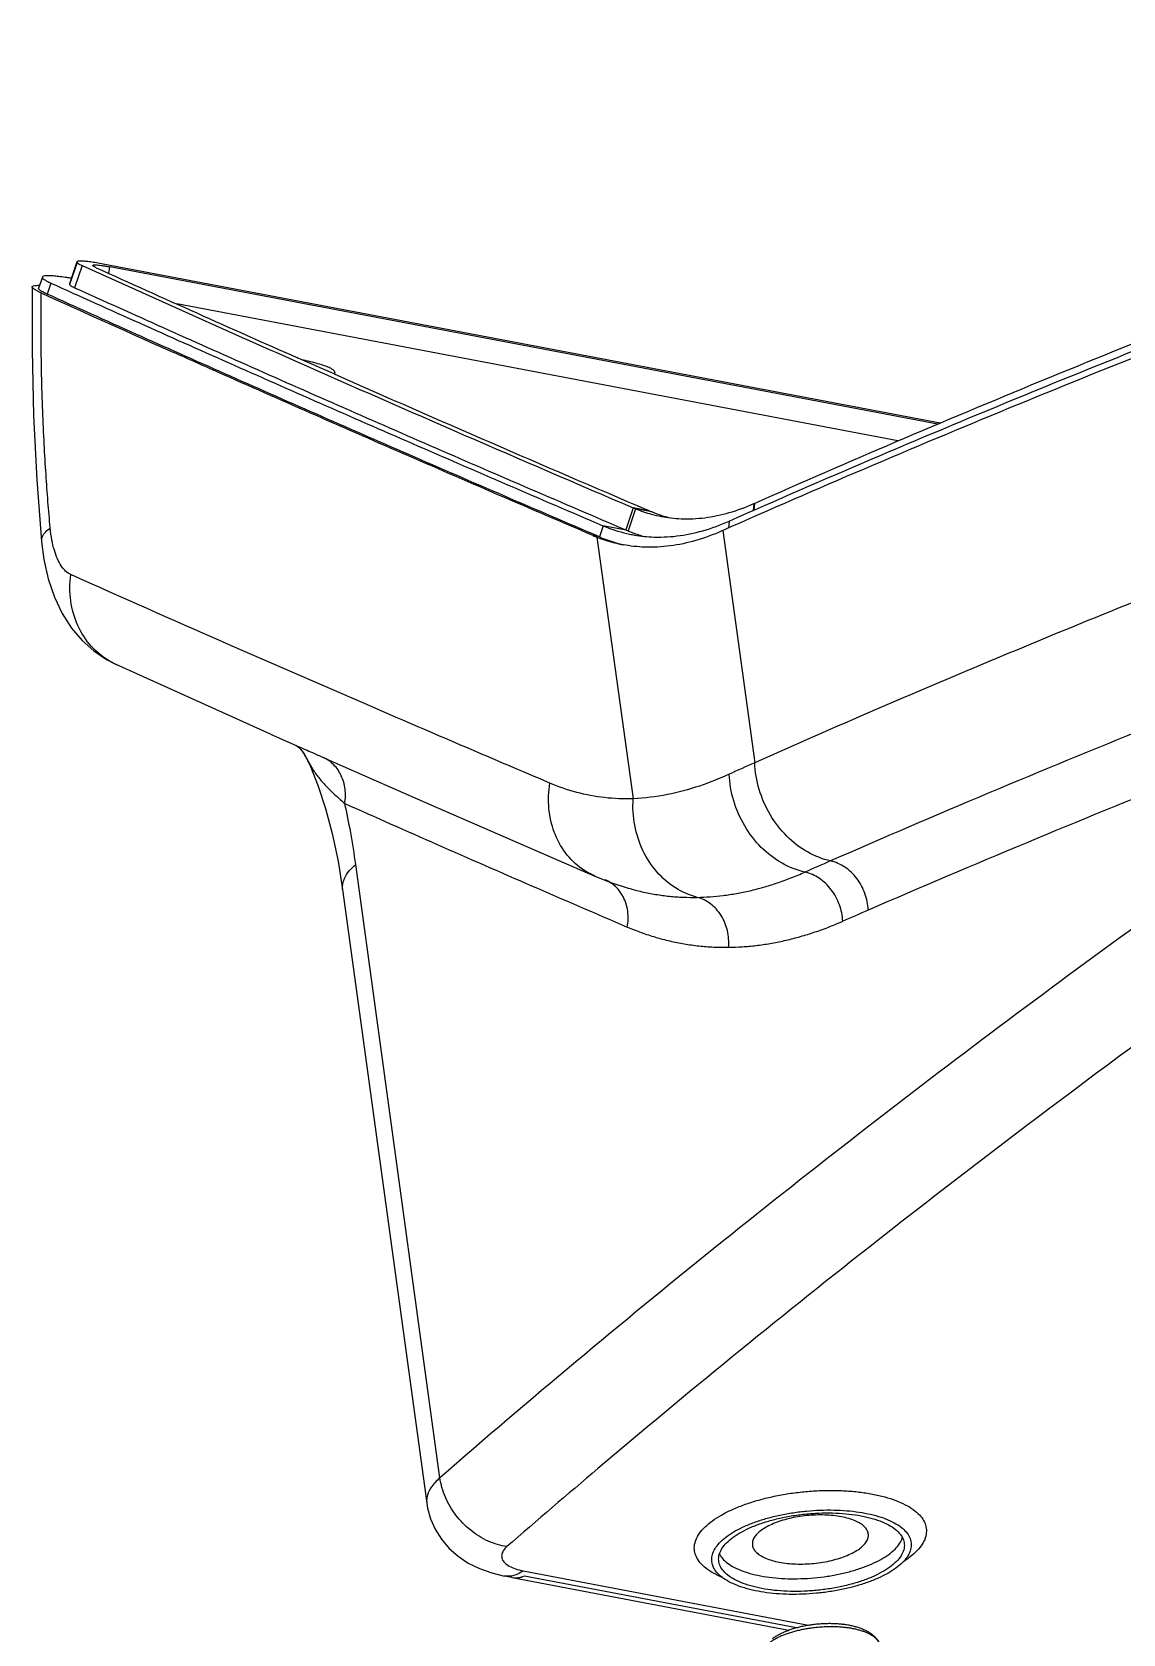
# Model space of a CAD drawing. Header units: millimetres. Extents: x -2947 to 97, y -3022 to 322.
# Drawn here: x -1375.5 to -1328.7, y -2136.6 to -2067.9 of the extents above; entities that cross this region are included whole.
import ezdxf

# ---------------------------------------------------------------- set-up
doc = ezdxf.new("R2010")
doc.units = ezdxf.units.MM
doc.layers.get('0').update_dxf_attribs({"linetype": 'CONTINUOUS'})

msp = doc.modelspace()

# ---------------------------------------------------------------- linework, layer by layer
at = {"color": 7}
for p, q in [((-1373.578676014483, -2077.740201381263), (-1373.903424619983, -2078.685573803763)), ((-1373.578572858683, -2077.740227056163), (-1373.574837655983, -2077.763007586163)), ((-1375.059741793583, -2078.390000607563), (-1375.222120313083, -2078.862684184163)), ((-1373.574837655983, -2077.763007586163), (-1373.899407237583, -2078.709273997963)), ((-1373.360275993683, -2077.893703189263), (-1373.677051317883, -2078.844776699763)), ((-1372.889875529483, -2077.903256071563), (-1372.892515599583, -2077.892162174263)), ((-1336.514333569583, -2084.667060118763), (-1372.448664653583, -2077.832842991963)), ((-1372.202455846983, -2078.233233853063), (-1372.172608087983, -2077.947213881563)), ((-1336.615837009083, -2084.709624052563), (-1372.172607431083, -2077.947213803763)), ((-1375.500798915483, -2078.807577322763), (-1375.506914233883, -2081.529769703163)), ((-1375.500795792083, -2078.807578091463), (-1375.498778147983, -2078.796411176463)), ((-1374.699740386883, -2078.646157645163), (-1374.858442483883, -2079.121552044263)), ((-1373.903420767383, -2078.685574763263), (-1373.899407237583, -2078.709273997963)), ((-1338.325344219383, -2085.426480074263), (-1369.295144911383, -2079.536448662563)), ((-1375.506914233883, -2081.529769703163), (-1375.440841593583, -2084.329708370263)), ((-1362.508478490683, -2082.482780877063), (-1362.514538964983, -2082.552785025763)), ((-1375.440841593583, -2084.329708370263), (-1375.301497029183, -2087.097383523163)), ((-1375.301497029183, -2087.097383523163), (-1375.096828283783, -2089.743022098263)), ((-1349.694272123683, -2088.294620208763), (-1350.009051991083, -2089.246570744563)), ((-1349.593656701383, -2088.336616856163), (-1349.904063160383, -2089.290609719263)), ((-1348.978216096483, -2088.433697274663), (-1349.694272123683, -2088.294620208763)), ((-1348.877397653983, -2088.475735765063), (-1349.593715086983, -2088.336856437563)), ((-1348.998944230183, -2088.424832874263), (-1349.103879895783, -2088.379967670163)), ((-1348.978216096483, -2088.433697274663), (-1348.998944230183, -2088.424832874263)), ((-1344.511061510283, -2088.115258420963), (-1344.538947469783, -2088.417423749763)), ((-1344.485595914383, -2088.103978012063), (-1344.513497031683, -2088.406355181963)), ((-1344.511061510283, -2088.115258420963), (-1344.485595914383, -2088.103978012063)), ((-1350.985601138883, -2089.065420480963), (-1351.142987607283, -2089.541400604763)), ((-1349.995455749383, -2089.252382889963), (-1350.991306285483, -2089.062985769463)), ((-1350.991306285483, -2089.062985769463), (-1350.985601138683, -2089.065420481063)), ((-1349.995455749383, -2089.252382889963), (-1350.009051991083, -2089.246570744563)), ((-1345.844355167183, -2089.270417287463), (-1345.890187796483, -2089.290727601363)), ((-1345.844355167183, -2089.270417287463), (-1344.470188995583, -2099.238288416263)), ((-1345.572112830983, -2088.866754357063), (-1345.599535243983, -2089.163941483863)), ((-1345.577023282783, -2088.868929707163), (-1345.572112830983, -2088.866754357063)), ((-1375.096828283783, -2089.743022098263), (-1375.096839290583, -2089.742900905963)), ((-1375.096828015783, -2089.742899874863), (-1374.996089900983, -2090.511664493763)), ((-1351.142987607283, -2089.541400604763), (-1351.405700607683, -2089.490382040563)), ((-1351.245806079083, -2089.556195356363), (-1349.692272013083, -2100.787786837463)), ((-1374.996089900983, -2090.511664493763), (-1374.809833251483, -2091.343416881463)), ((-1374.809833251483, -2091.343416881463), (-1374.543198102283, -2092.129627907863)), ((-1374.543198102283, -2092.129627907863), (-1374.205957664983, -2092.836516925063)), ((-1374.205957664983, -2092.836516925063), (-1373.806856110083, -2093.457165784063)), ((-1373.806856110083, -2093.457165784063), (-1373.352473296383, -2093.993059653163)), ((-1373.352473296383, -2093.993059653163), (-1372.852138494683, -2094.443265504263)), ((-1372.852138494683, -2094.443265504263), (-1372.315516444683, -2094.808031315563)), ((-1372.315516444683, -2094.808031315563), (-1371.888249551583, -2095.029251727663)), ((-1365.260836469283, -2098.007890928363), (-1371.888249551583, -2095.029251727663)), ((-1365.260836469283, -2098.007890928363), (-1363.776308527483, -2098.667958397563)), ((-1364.171798844883, -2098.492115070263), (-1364.107654778183, -2098.539463745363)), ((-1364.107654778183, -2098.539463745363), (-1363.977077210583, -2098.662113606263)), ((-1363.977077210583, -2098.662113606263), (-1363.858258313383, -2098.807629740063)), ((-1363.857837693083, -2098.808220405463), (-1363.858258313383, -2098.807629740063)), ((-1363.857882484983, -2098.808252330963), (-1363.819153604683, -2098.865699996863)), ((-1363.819153604683, -2098.865699996863), (-1363.765456917883, -2098.956974457563)), ((-1363.765456917883, -2098.956974457563), (-1363.734120975983, -2099.018117278863)), ((-1363.734135482983, -2099.018086177763), (-1363.555491625783, -2099.404975980963)), ((-1363.733879056983, -2099.018615151963), (-1363.639445436783, -2099.205391780963)), ((-1362.998650833583, -2099.012173894263), (-1361.311784426583, -2099.758285201963)), ((-1363.555491625783, -2099.404975980963), (-1363.220697113683, -2100.241275311863)), ((-1361.311784426583, -2099.758285201963), (-1358.387280741083, -2101.043511182763)), ((-1363.220697113683, -2100.241275311863), (-1362.903620258583, -2101.202998503963)), ((-1358.387280741083, -2101.043511182763), (-1351.338774364083, -2104.104797416563)), ((-1362.903620258583, -2101.202998503963), (-1362.615075922183, -2102.283197969563)), ((-1362.615075922183, -2102.283197969563), (-1362.364388778983, -2103.473391456763)), ((-1362.364388778983, -2103.473391456763), (-1362.170447144283, -2104.683540503763)), ((-1357.991473660583, -2129.939975476763), (-1361.604349805283, -2103.607287597163)), ((-1351.338723025883, -2104.104818296663), (-1350.650875166183, -2104.377912278963)), ((-1350.650875166183, -2104.377912278963), (-1349.912766866883, -2104.620827082063)), ((-1362.170444558483, -2104.683550434163), (-1358.554721060483, -2131.033537095563)), ((-1349.912782649683, -2104.620822427063), (-1349.912546156683, -2104.620892174963)), ((-1358.554643895183, -2131.033798916663), (-1358.519889724783, -2131.239294828363)), ((-1358.519889724783, -2131.239294828363), (-1358.391874981383, -2131.701359261563)), ((-1358.391874981383, -2131.701359261563), (-1358.192938584283, -2132.153181905863)), ((-1358.192938584283, -2132.153181905863), (-1357.924537981883, -2132.580563012963)), ((-1357.924537981883, -2132.580563012963), (-1357.591706794283, -2132.970865652963)), ((-1357.591706794283, -2132.970865652963), (-1357.203624255383, -2133.313170623163)), ((-1357.203624255383, -2133.313170623163), (-1356.771158000783, -2133.601427278963)), ((-1356.771158000783, -2133.601427278963), (-1356.294801962583, -2133.838303036063)), ((-1356.294801962583, -2133.838303036063), (-1355.762969346583, -2134.028228982063)), ((-1355.762969346583, -2134.028228982063), (-1355.219809895783, -2134.159025690263)), ((-1354.415090527583, -2133.932347601263), (-1342.161832155183, -2136.262749371363)), ((-1354.354287395883, -2134.152313894663), (-1342.672064765183, -2136.374112494763)), ((-1354.900635773983, -2134.219746287263), (-1355.219813221883, -2134.159043087763)), ((-1354.884056592583, -2134.222899420263), (-1343.009458905783, -2136.481285118863))]:
    msp.add_line(p, q, dxfattribs=at)
for centre, radius, start, end in [((-908.220868458083, -1050.414976350463), 1127.8595669242, 245.6437470523937, 246.154818826906), ((-909.087517050483, -1053.794116739063), 1124.2577968786, 245.6432386686932, 246.1255793199976), ((-925.5383594079829, -1086.372418559563), 1089.7551567251, 245.6350113841087, 245.9635708553973), ((-845.2797476079829, -907.6032734452629), 1283.9260371472, 246.1622030801989, 246.8668752114962), ((-842.8984406466832, -903.5462047524625), 1288.4389750683, 246.2147706924023, 246.8660085446914), ((-1347.313136701983, -2082.732690459963), 6.0501929328, 246.8235947999053, 247.855945484795), ((-1347.375874786883, -2082.924401785163), 5.848985262, 247.7174852474004, 254.8344185838995), ((-1346.615368936183, -2082.908588339763), 6.0091493317, 246.8457252507013, 247.887234881207), ((-1347.419673487783, -2083.082972115963), 5.6844792315, 254.8423799079011, 259.232374227393), ((-1346.663461587483, -2083.027639719363), 5.8807536447, 247.8847110768869, 252.1232739123888), ((-1346.683139808683, -2083.088811517163), 5.8164946474, 252.1227836569063, 255.5954885246947), ((-1347.517910717983, -2083.457772837363), 6.3020421328, 246.8503726473984, 247.7509523033045), ((-1347.572184631383, -2083.590824164163), 6.1583469977, 247.7496069108051, 249.6694040493932), ((-1347.593128704583, -2083.649387681563), 6.096155087300001, 249.6627519661071, 254.6894123998124), ((-1348.877896154383, -2083.576179566163), 6.4317638531, 246.8575278386925, 248.3978947039969), ((-1348.983667997983, -2083.861228614763), 6.127798535, 248.3361786242152, 259.2331015796002), ((-1348.702499798383, -2083.832315189263), 6.2088354002, 246.8545327544888, 256.7417916667089), ((-1131.816308109583, -2582.522662696563), 522.8324485561, 111.9950505739864, 113.6102684407947), ((-1365.470845779983, -2099.955083861763), 1.9790592006, 28.34622503439487, 35.41317382498835), ((-1365.448765584683, -2099.943482435063), 1.9541182205, 22.19242476981446, 28.35423800598935), ((-1271.441369226383, -2262.384977298463), 178.7457675612, 114.1145655333916, 114.5001509724957), ((-1129.138563248883, -2591.103093728063), 529.1834382675, 111.8390441011979, 113.4350016259023), ((-1208.014316046583, -2407.944774416163), 332.3500101566, 113.6277169835118, 113.8336099186952), ((-1351.472976116183, -2105.638122345963), 1.4873463788, 64.15318051190205, 66.86723475050282), ((-1118.632632279083, -2614.911745383563), 555.2064817901, 113.4525878503915, 113.5759961740873), ((-1098.907283894683, -2427.488636694463), 390.4174919973, 130.2585323834897, 131.0137111063858), ((-1340.136078400483, -2130.289172376063), 3.8372510202, 302.4130767223959, 306.0732643728169)]:
    msp.add_arc(centre, radius, start, end, dxfattribs=at)
for centre, major_axis, ratio, start_param, end_param in [((-1354.321160403083, -2131.276180266663), (-0.5868599159000001, -2.9421275511), 0.5279367592, 0.0046949076, 0.3412931212), ((-1354.329922989183, -2131.274513742863), (-0.5518568425, -2.94881523), 0.5123429961, 6.2734422538, 6.61825298)]:
    msp.add_ellipse(centre, major_axis=major_axis, ratio=ratio, start_param=start_param, end_param=end_param, dxfattribs=at)
for points, start_tangent, end_tangent in [([(-1344.485595914383, -2088.103978012063), (-1338.424534197183, -2085.468073892863), (-1332.208148680383, -2082.861326542663), (-1325.838028657983, -2080.284424706063), (-1319.315719604783, -2077.737915014563), (-1312.643062005783, -2075.222470822763), (-1305.821761051383, -2072.738783364363), (-1298.853173820683, -2070.287422698363), (-1291.739127447683, -2067.869013627863)], (0.9143123261901802, 0.4050098396047948), (0.9484307828677407, 0.3169843057769336)), ([(-1345.572112830983, -2088.866754357063), (-1339.504596581783, -2086.227950479263), (-1333.281571668583, -2083.618229342063), (-1326.904636671883, -2081.038261463163), (-1320.375420119283, -2078.488707901063), (-1313.695525977883, -2075.970200276863), (-1306.866349478883, -2073.483278083163), (-1299.889232813983, -2071.028457533963), (-1292.765527395583, -2068.606256171263)], (0.9143073842407856, 0.4050209959036349), (0.9484113362678451, 0.3170424849111558)), ([(-1293.074251691883, -2069.020779410163), (-1300.190723764983, -2071.441192718263), (-1307.161994355783, -2073.894534609063), (-1313.986276023583, -2076.380165778763), (-1320.661836285183, -2078.897446336463), (-1327.186993268883, -2081.445735362263), (-1333.560158848483, -2084.024409801563), (-1339.779787519083, -2086.632847168263), (-1345.844355167183, -2089.270417287463)], (-0.9483827850539985, -0.3171278811666066), (-0.9143072642001819, -0.4050212668870349)), ([(-1372.448664653583, -2077.832842991963), (-1372.741746998883, -2077.780287400763), (-1373.000548151683, -2077.740585971963), (-1373.217117709283, -2077.715031757063), (-1373.387760451283, -2077.704123989763), (-1373.506141327583, -2077.708425473163), (-1373.569486319483, -2077.728137432163), (-1373.575997895283, -2077.741021729063)], (-0.9823908752497761, 0.1868372773992891), (-0.2948913573339812, -0.9555307882897978)), ([(-1375.058883832083, -2078.390169798363), (-1375.051595617883, -2078.429615441563), (-1374.990188762783, -2078.488814977563), (-1374.872786712083, -2078.561279203563), (-1374.699740731083, -2078.646157479463)], (-0.1933672634220284, -0.9811264451826155), (0.9109848824532424, -0.4124397458316211)), ([(-1373.820068532083, -2078.442497459363), (-1374.014704796083, -2078.411782406063), (-1374.301535377783, -2078.372214750463), (-1374.547814516083, -2078.346115510463), (-1374.750253341483, -2078.333889503063), (-1374.904520355783, -2078.336120020963), (-1375.007790075583, -2078.352855302963), (-1375.057088539183, -2078.384164121763), (-1375.058883832083, -2078.390169798363)], (-0.9867557574298237, 0.1622130548972402), (-0.1933672634069697, -0.9811264451855835)), ([(-1373.574837655983, -2077.763007586163), (-1373.535923173583, -2077.799090546663), (-1373.464121721483, -2077.842883121163), (-1373.360276495983, -2077.893703036563)], (0.5731585973565689, -0.8194444595433241), (0.9109355164250391, -0.4125487667118245)), ([(-1372.891021853483, -2077.892469713663), (-1372.885606248483, -2077.881048139463), (-1372.844551861283, -2077.868438700863), (-1372.768400797483, -2077.865683128763), (-1372.659007610383, -2077.872680590563), (-1372.520772681683, -2077.889012901363), (-1372.356616648383, -2077.914213665563), (-1372.172607431083, -2077.947213803763)], (0.2016550941547832, 0.9794565957720768), (0.9823908752274783, -0.1868372775165316)), ([(-1372.750610450883, -2077.987521160663), (-1372.817470957183, -2077.954837745463), (-1372.864158273183, -2077.926579382363), (-1372.889875529483, -2077.903256071563)], (-0.9109355164251051, 0.4125487667116787), (-0.5911358374730871, 0.806572018889195)), ([(-1375.114524646183, -2079.069539165163), (-1375.259256528683, -2079.000053248663), (-1375.371987876983, -2078.937054636863), (-1375.450222325083, -2078.881663967863), (-1375.492706314283, -2078.834569272263), (-1375.500581252083, -2078.807575958663)], (-0.9109211751920885, 0.4125804316574701), (-0.009941042105961653, 0.9999505866200827)), ([(-1375.498778147983, -2078.796411176463), (-1375.439345981583, -2078.761934883263)], (0.5453789849434181, 0.8381895744890215), (0.9634745291769303, 0.2677999843676103)), ([(-1375.439345981583, -2078.761934883263), (-1375.320937072583, -2078.744420228163), (-1375.181081031983, -2078.742190144363)], (0.963474529161951, 0.2677999844215023), (0.9998149377521365, -0.01923772979567743)), ([(-1374.858419983283, -2079.121562233463), (-1374.960648652883, -2079.073308823663), (-1375.046113706983, -2079.028735406163), (-1375.115235617883, -2078.987683142963), (-1375.167659541383, -2078.950426263763), (-1375.202964020883, -2078.917272017463), (-1375.214191410283, -2078.902252153063), (-1375.221154197883, -2078.888267463063), (-1375.223869366383, -2078.875319846463), (-1375.222365933683, -2078.863427792763), (-1375.222117822483, -2078.862684628663)], (-0.9109523639268883, 0.4125115642694321), (0.3287022059557649, 0.9444336185247822)), ([(-1374.726253597183, -2089.159000945963), (-1374.821329417083, -2088.034956877063), (-1374.906066202283, -2086.862567388863), (-1374.983124421983, -2085.563873813163), (-1375.047862996483, -2084.136868250463), (-1375.095061307183, -2082.584476616263), (-1375.119362973383, -2080.902341665163), (-1375.114524071983, -2079.069539417663)], (-0.0903338869485246, 0.9959115366681778), (0.01148103483932034, 0.9999340907474943)), ([(-1351.142987607283, -2089.541400604763), (-1359.327168341283, -2086.012231646363), (-1367.233515769283, -2082.538423371863), (-1374.858419982883, -2079.121562232663)], (-0.9195525442335851, 0.3929670703679131), (-0.9109847545660117, 0.4124400283050897)), ([(-1374.699740731083, -2078.646157479463), (-1367.078710898383, -2082.061295563463), (-1359.175209710283, -2085.533891188963), (-1350.991306285483, -2089.062985769463)], (0.9109848824802977, -0.4124397457718621), (0.9195508091864026, -0.3929711303959011)), ([(-1373.899407237583, -2078.709273997963), (-1373.859059486283, -2078.746726422863), (-1373.784644947583, -2078.792120784563), (-1373.677054923583, -2078.844775055963)], (0.5719324195803135, -0.8203007420653772), (0.9109355165281234, -0.4125487664842074)), ([(-1373.677054923583, -2078.844775055963), (-1366.069549202583, -2082.254872263763), (-1358.179401295583, -2085.722511434863), (-1350.009051991083, -2089.246570744563)], (0.9109355164329007, -0.4125487666944653), (0.9195203321789165, -0.3930424388149137)), ([(-1351.405700607683, -2089.490382040563), (-1359.590268197483, -2085.959785517863), (-1367.493944477583, -2082.485830025863), (-1369.414597360783, -2081.631272822963)], (-0.9195035643263471, 0.3930816647862674), (-0.9132721072365029, 0.4073500437508231)), ([(-1362.538002073683, -2082.549902233963), (-1364.112179463483, -2081.854499420063)], (-0.9150142702454357, 0.4034214734582342), (-0.914427032482769, 0.4047507903201139)), ([(-1299.067984278683, -2081.421334736263), (-1306.052412577883, -2083.892970373263), (-1312.566137443183, -2086.276890312963), (-1318.646899739683, -2088.575422109363), (-1324.307616965283, -2090.782574750563), (-1329.549775979583, -2092.888053670163), (-1334.445569858583, -2094.911063516663), (-1339.305473236283, -2096.976606105463), (-1344.470188995583, -2099.238288416263)], (-0.9444850016347339, -0.3285545338098935), (-0.9136771216482654, -0.4064407919691878)), ([(-1362.509055543283, -2082.482673566163), (-1362.508356014983, -2082.472873174363), (-1362.548007915383, -2082.399859389663), (-1362.657722464883, -2082.321162218563), (-1362.835266191683, -2082.238383708363), (-1363.077024817483, -2082.153208990963), (-1363.378076833883, -2082.067371978063), (-1363.732293689983, -2081.982620063463), (-1363.881009010883, -2081.950718920263)], (0.149066426740656, 0.9888271843040991), (-0.9789676231537963, 0.2040156680664668)), ([(-1291.091063838483, -2086.436606177463), (-1308.003274464283, -2097.259678513063), (-1323.888327034583, -2108.251659922263), (-1339.589522843083, -2120.065678475163), (-1351.209759286683, -2129.546899154163)], (-0.8514055082466235, -0.5245080176005976), (-0.7631134084702212, -0.6462645942746371)), ([(-1348.481683461083, -2088.667364558363), (-1347.637622585783, -2088.764055627563), (-1346.614943547683, -2088.719174699463), (-1345.569670071283, -2088.502320041263), (-1344.510095778783, -2088.115528030963)], (0.982393316910924, -0.1868244386817555), (0.9143831640367214, 0.4048498849279747)), ([(-1375.089056279683, -2089.742416919263), (-1375.054345588183, -2089.522814239463), (-1374.726253605183, -2089.159000945463)], (-0.06206513494498913, 0.9980721011150749), (0.8016050619020676, 0.5978539326064372)), ([(-1373.844360011083, -2091.162640640363), (-1374.066022666283, -2091.010437357163), (-1374.254800478983, -2090.780906375163), (-1374.415228161583, -2090.483425573863), (-1374.548937501283, -2090.118720346263), (-1374.654265931083, -2089.682131473163), (-1374.726253597183, -2089.159000945963)], (-0.9129069122410577, 0.408167820366204), (-0.0904120186072266, 0.9959044466671321)), ([(-1350.985601138683, -2089.065420481063), (-1349.966178429483, -2089.398386915963), (-1349.736378345683, -2089.446754625363)], (0.9199390084499778, -0.3920615012113174), (0.9824163991976282, -0.1867030224382202)), ([(-1345.890187796383, -2089.290727601363), (-1347.004278714183, -2089.699468344763), (-1348.106132471883, -2089.932144974363), (-1349.184345024883, -2089.985796128563), (-1350.128425236083, -2089.881149357763)], (-0.914181937180006, -0.4053040657750814), (-0.9824139959885793, 0.1867156674887031)), ([(-1349.736378345683, -2089.446754625363), (-1348.907149643283, -2089.545575082163), (-1347.818792908683, -2089.505868322663), (-1346.705084922183, -2089.279575690363), (-1345.577023282783, -2088.868929707163)], (0.982416399202296, -0.1867030224136583), (0.9143033823481861, 0.4050300297838009)), ([(-1371.888163581883, -2095.029062163363), (-1372.158196177583, -2094.890771772263), (-1372.962527024683, -2094.236856210863), (-1373.539874660083, -2093.345848010663), (-1373.842203584083, -2092.291879319663), (-1373.844359939983, -2091.162640644863)], (-0.9107206761927935, 0.4130228201382353), (0.1310329310083314, 0.9913780161933013)), ([(-1353.268682534783, -2100.116116940163), (-1360.478725488183, -2097.029685615063), (-1367.333401453183, -2094.045896138963), (-1373.844360011083, -2091.162640640363)], (-0.9204652802078663, 0.3908243440880492), (-0.9130294857254394, 0.4078935623369652)), ([(-1310.188929559983, -2093.823492822663), (-1322.395154920983, -2102.169570145063), (-1334.337793477683, -2110.855830199763), (-1346.223984763583, -2120.096551449763), (-1357.991473660583, -2129.939975476763)], (-0.8331824244851396, -0.5529982346527561), (-0.7545293355913171, -0.6562663192120449)), ([(-1363.776313263583, -2098.667969069763), (-1363.464382365783, -2098.805972594763), (-1362.998650833583, -2099.012173894263)], (0.9140364087662091, -0.4056321528796401), (0.9140976389750105, -0.4054941509076443)), ([(-1362.078964387983, -2100.987569077963), (-1362.064511428683, -2100.370883535063), (-1362.226387665783, -2099.799862614063), (-1362.548464329983, -2099.331400796263), (-1362.998650854983, -2099.012173940863)], (0.1650792484178618, 0.9862803058673503), (-0.906752566664779, 0.4216631153501993)), ([(-1363.639445436783, -2099.205391780963), (-1363.400863166783, -2099.605726580163), (-1363.124327347183, -2099.968539311863), (-1362.805929206683, -2100.315098966663), (-1362.453789466083, -2100.654466801963), (-1362.078961794883, -2100.987571675063)], (0.4660335134429858, -0.8847670678477958), (0.7582247568342859, -0.651993265397418)), ([(-1345.566460083083, -2099.733446112363), (-1346.848036805883, -2100.240242610163), (-1348.220707064583, -2100.607134183763), (-1349.692272013083, -2100.787786837463)], (-0.9099491014565279, -0.4147199449730596), (-0.9989998383212955, -0.04471379019972859)), ([(-1342.310954659983, -2103.936645947363), (-1343.300876841583, -2103.553707647863), (-1344.190169344983, -2102.873400448263), (-1344.901806543583, -2101.954616079363), (-1345.374198202783, -2100.876872746563), (-1345.566460118883, -2099.733446108363)], (-0.9769978301753283, 0.2132492434516484), (-0.03891054658999402, 0.9992426979288205)), ([(-1341.217633861783, -2103.456013847763), (-1342.206849763583, -2103.073041009763), (-1343.095886887883, -2102.390576008663), (-1343.807288046483, -2101.468070720963), (-1344.279083827683, -2100.385883618363), (-1344.470176594283, -2099.238282888463)], (-0.9771801210720079, 0.212412360708354), (-0.0375011600006796, 0.9992965841023391)), ([(-1351.338696793883, -2104.104617684263), (-1351.896432355483, -2103.791364914063), (-1352.596710644983, -2103.108751572263), (-1353.080216875883, -2102.221812048163), (-1353.310053915283, -2101.198230113463), (-1353.268682531783, -2100.116116940463)], (-0.9181394803645463, 0.3962573590432372), (0.161750297245314, 0.9868317188563877)), ([(-1349.692272096183, -2100.787786236563), (-1350.920970399083, -2100.739183790263), (-1352.113223885083, -2100.513793374963), (-1353.268682534783, -2100.116116940163)], (-0.9994409670921341, -0.03343281767873761), (-0.9204697334266104, 0.3908138557491849)), ([(-1361.604349805283, -2103.607287597163), (-1361.823495420983, -2102.232789162363), (-1362.078961637383, -2100.987570306463)], (-0.1359341523922911, 0.9907178741767958), (-0.2230095889362101, 0.974816251014776)), ([(-1362.078961637383, -2100.987570306463), (-1358.102634074583, -2102.752020148663), (-1354.058029325383, -2104.520667628363), (-1349.945096152483, -2106.293820389463)], (0.9129165169434078, -0.4081463378396487), (0.9192933773886027, -0.393572974541515)), ([(-1346.937432606183, -2105.020961233663), (-1347.875580538383, -2104.614510224763), (-1348.676918607583, -2103.922801486963), (-1349.275973875383, -2103.002290659463), (-1349.623874723283, -2101.928074075563), (-1349.692238999483, -2100.787787561263)], (-0.9689046663162296, 0.2474343298546823), (0.06570089079074931, 0.9978393622970093)), ([(-1362.167907951683, -2104.683257997963), (-1362.090047381883, -2104.207963918863), (-1361.604347743083, -2103.607287783663)], (-0.1105758463187357, 0.993867688483178), (0.7582845621427052, 0.6519237093525942)), ([(-1339.599297199883, -2105.571023936463), (-1339.739862335483, -2104.855895625763), (-1340.092027688383, -2104.210110097563), (-1340.607971936583, -2103.721360015363), (-1341.217633854983, -2103.456013847363)], (-0.03594306292868307, 0.9993538393518607), (-0.9765443267828102, 0.215316459724536)), ([(-1349.945096122783, -2106.293820392663), (-1349.927661214783, -2105.611946919263), (-1350.122823864083, -2104.990903685063), (-1350.506784650483, -2104.506424682363), (-1350.824542693183, -2104.299565904663)], (0.1799116291071892, 0.9836827769723313), (-0.8999831818220597, 0.4359246178382697)), ([(-1346.937432451583, -2105.020961283463), (-1346.386196664383, -2104.995831933763), (-1345.827051175183, -2104.940480075663), (-1345.260107929583, -2104.854308546063), (-1344.685463899783, -2104.736654189763), (-1344.103164667983, -2104.586828702663), (-1343.513272381083, -2104.404091519063), (-1342.915840670083, -2104.187642896563), (-1342.310954659983, -2103.936645947363)], (0.9998263913459746, 0.01863295918758334), (0.9148731237601581, 0.4037414611125921)), ([(-1340.695843527883, -2106.048140771463), (-1340.836236563983, -2105.335010876363), (-1341.187531339483, -2104.690898536663), (-1341.702279525083, -2104.202801991863), (-1342.310955646583, -2103.936646911963)], (-0.03637578062491045, 0.999338182290624), (-0.9759690242466684, 0.2179093015706443)), ([(-1349.912546180583, -2104.620892256263), (-1349.892517804783, -2104.626775996463), (-1349.313267867483, -2104.777454736763), (-1348.728047825383, -2104.892260487863), (-1348.136945748883, -2104.971172509363), (-1347.540036377483, -2105.014115900363), (-1346.937432606183, -2105.020961233663)], (0.9591598515023113, -0.2828645952855605), (0.9998267352531299, 0.01861449631517108)), ([(-1345.592478268283, -2107.164195242663), (-1345.647500874783, -2106.447702200063), (-1345.917108852983, -2105.799029981963), (-1346.366449341283, -2105.302033774063), (-1346.937435086483, -2105.020961293363)], (0.0790406299254179, 0.9968713953268963), (-0.9677159867525578, 0.2520431887267008)), ([(-1349.945096152483, -2106.293820389463), (-1349.342955832683, -2106.531229055963), (-1348.734055858083, -2106.730916174063), (-1348.118547225383, -2106.892945944263), (-1347.496543317083, -2107.017346200963), (-1346.868124243683, -2107.104089666863), (-1346.233394329283, -2107.153086701263), (-1345.592478297183, -2107.164195239463)], (0.9192975753985034, -0.393563168838794), (0.9999246115842786, 0.01227889034194005)), ([(-1345.592478297183, -2107.164195239463), (-1345.006395334283, -2107.141245184263), (-1344.412736069883, -2107.086351082163), (-1343.811590957783, -2106.998903054763), (-1343.203035871383, -2106.878221517563), (-1342.587128790883, -2106.723600544963), (-1341.963909714483, -2106.534269736563), (-1341.333448064183, -2106.309405228163), (-1340.695843527883, -2106.048140771463)], (0.9999243656633232, 0.01229890047120089), (0.9165358862022513, 0.3999524588041106)), ([(-1357.991473660583, -2129.939975476763), (-1358.380212629183, -2130.372417649063), (-1358.553440739083, -2130.807340210963), (-1358.553198766483, -2131.033319789563)], (-0.7566568517072396, -0.6538122121561271), (0.134569163538198, -0.9909042033540021)), ([(-1355.114708605483, -2132.898118210763), (-1355.918064692583, -2132.659822670063), (-1356.670237631483, -2132.194366199463), (-1357.302389687683, -2131.544340024763), (-1357.756662166083, -2130.769230056463), (-1357.991473656683, -2129.939975473463)], (-0.989836662420566, 0.1422089368785044), (-0.1383645092038965, 0.9903813722969375)), ([(-1346.290063627883, -2131.790567496863), (-1345.905343998483, -2131.542898266063), (-1345.455228946783, -2131.313155968963), (-1344.947420066083, -2131.105271559963), (-1344.390606107183, -2130.922801998863), (-1343.794314311183, -2130.768869390463), (-1343.168747396283, -2130.646107564463), (-1342.524608985583, -2130.556617009563), (-1341.872920465983, -2130.501928934163), (-1341.224832408783, -2130.482979066263), (-1340.591433780183, -2130.500091643463), (-1339.983562206483, -2130.552973864663), (-1339.411618538783, -2130.640720900563), (-1338.885388891783, -2130.761831374963), (-1338.413877200683, -2130.914233054063), (-1338.005151161183, -2131.095318302963), (-1337.666204189283, -2131.301988702763), (-1337.402835761483, -2131.530708065563), (-1337.219552184683, -2131.777562939863), (-1337.119489491683, -2132.038329570163), (-1337.104359782883, -2132.308546167063), (-1337.174421931783, -2132.583589249863), (-1337.328477155683, -2132.858752755063), (-1337.563889526883, -2133.129328558763), (-1337.876631074483, -2133.390687033963)], (0.8077525918690895, 0.5895216283808152), (-0.8077525918690895, -0.5895216283808152)), ([(-1345.652319580783, -2132.446663983463), (-1345.305755110583, -2132.224732025863), (-1344.898254158983, -2132.019751336363), (-1344.437407697683, -2131.835540317563), (-1343.931800424383, -2131.675530472063), (-1343.390850845783, -2131.542702480663), (-1342.824635829183, -2131.439530677363), (-1342.243702888883, -2131.367936957863), (-1341.658873706483, -2131.329254977463), (-1341.081042543083, -2131.324205308463), (-1340.520973299983, -2131.352882016563), (-1339.989099007483, -2131.414750908963), (-1339.495327477183, -2131.508659485163), (-1339.048856738683, -2131.632858406163), (-1338.658003696883, -2131.785034081063), (-1338.330049204483, -2131.962351764963), (-1338.071102433183, -2132.161508364963), (-1337.885987071383, -2132.378793970263), (-1337.778151468083, -2132.610160961263), (-1337.749604396383, -2132.851299408663), (-1337.795043384683, -2133.081336165963)], (0.8077525918659372, 0.5895216283851347), (-0.3266482761230754, -0.945145969523133)), ([(-1345.844796374583, -2134.231011895163), (-1346.161543541183, -2134.085936227863), (-1346.500490513183, -2133.879265828063), (-1346.763858940983, -2133.650546465163), (-1346.947142517783, -2133.403691590963), (-1347.047205210783, -2133.142924960663), (-1347.062334919583, -2132.872708363663), (-1346.992272770583, -2132.597665280863), (-1346.838217546783, -2132.322501775763), (-1346.602805175583, -2132.051925972063), (-1346.290063627883, -2131.790567496863)], (-0.926983434641822, 0.3751022685877161), (0.8077525918726698, 0.5895216283759095)), ([(-1345.399916604183, -2132.494667569563), (-1345.043767754683, -2132.269321604063), (-1344.620397809683, -2132.063307105663), (-1344.139264154283, -2131.881226097663), (-1343.611114519283, -2131.727145969063), (-1343.047746894783, -2131.604508615263), (-1342.461745982583, -2131.516053552063), (-1341.866202074683, -2131.463756719463), (-1341.274418637883, -2131.448786342263), (-1340.699615136283, -2131.471476833963), (-1340.154631730183, -2131.531321326463), (-1339.651642448583, -2131.626982992663), (-1339.201883240583, -2131.756324909063), (-1338.815400983783, -2131.916457790863), (-1338.500829053283, -2132.103804534363), (-1338.265194465983, -2132.314180122563), (-1338.113760909383, -2132.542885112763), (-1338.050538675783, -2132.777382503063)], (0.8077525918708125, 0.5895216283784545), (0.08980944785338699, -0.9959589665625135)), ([(-1339.593390299983, -2132.367220786563), (-1339.596493474983, -2132.341195137763), (-1339.651449767883, -2132.184095102663), (-1339.766287450383, -2132.037005238563), (-1339.938178837483, -2131.903547386163), (-1340.162891392783, -2131.787007720663), (-1340.434891947383, -2131.690255835463), (-1340.747482944983, -2131.615674082963), (-1341.092967357783, -2131.565098913563), (-1341.462838212783, -2131.539775655663), (-1341.847988062183, -2131.540327851963), (-1342.238933238383, -2131.566741905663), (-1342.626047373683, -2131.618367414863), (-1342.999798433383, -2131.693933188463), (-1343.350983425783, -2131.791578546163), (-1343.670955011083, -2131.908899135163), (-1343.951834426783, -2132.043006133263), (-1344.186705489583, -2132.190597381063)], (-0.08732615603967477, 0.9961797741729825), (-0.8077525918706949, -0.5895216283786158)), ([(-1346.215846839583, -2133.836664137263), (-1346.290935697583, -2133.659269807663), (-1346.319482769183, -2133.418131360163), (-1346.268209531183, -2133.171713409363), (-1346.138071107083, -2132.924606255363), (-1345.931491729283, -2132.681413036863), (-1345.652319580783, -2132.446663983463)], (-0.4900662556941658, 0.8716851868822254), (0.807752591861736, 0.589521628390891)), ([(-1346.018548489883, -2133.492048265863), (-1346.019176006883, -2133.484620155763), (-1345.994015653583, -2133.234878360863), (-1345.880407237083, -2132.982899090663), (-1345.680888581583, -2132.734311145663), (-1345.399916604183, -2132.494667569563)], (-0.08980944782228326, 0.9959589665653181), (0.8077525918832783, 0.5895216283613742)), ([(-1344.186705489583, -2132.190597381063), (-1344.369784894283, -2132.348038692363), (-1344.496564618483, -2132.511453339263), (-1344.563922924583, -2132.676817511163), (-1344.573304402383, -2132.814033744163)], (-0.8077525918579603, -0.5895216283960643), (0.08732615603431547, -0.9961797741734523)), ([(-1339.979989212883, -2132.990657149663), (-1339.796909808083, -2132.833215838463), (-1339.670130083883, -2132.669801191463), (-1339.602771777883, -2132.504437019663), (-1339.593390299983, -2132.367220786563)], (0.8077525918579603, 0.5895216283960643), (-0.08732615603431547, 0.9961797741734523)), ([(-1338.717974329783, -2133.230675080263), (-1338.448047651683, -2133.002159829163), (-1338.252125191983, -2132.765266961863), (-1338.134195367183, -2132.524818934063), (-1338.131072134783, -2132.514939599863)], (0.8077525918539012, 0.5895216284016261), (0.2954449861219554, 0.9553597543205373)), ([(-1338.050538675783, -2132.777382503063), (-1338.049911158683, -2132.784810613163), (-1338.075071512083, -2133.034552407963), (-1338.188679928583, -2133.286531678263), (-1338.388198584083, -2133.535119623263), (-1338.669170561483, -2133.774763199263)], (0.08980944782228326, -0.9959589665653181), (-0.8077525918832783, -0.5895216283613742)), ([(-1355.114708605483, -2132.898118210763), (-1355.269436710883, -2133.072690342563), (-1355.338440746083, -2133.251647137463), (-1355.317706060783, -2133.426198297463), (-1355.208018239983, -2133.588480653663), (-1355.014281968883, -2133.731104639263), (-1354.745391652583, -2133.847565912663), (-1354.415090527583, -2133.932347601263)], (-0.7544469738633746, -0.6563610009959431), (0.9823698679112, -0.1869477002269121)), ([(-1345.989829013283, -2133.212117575663), (-1345.902524328183, -2133.350397807763), (-1345.700886414283, -2133.556883786063), (-1345.425605837183, -2133.743699567963), (-1345.082286515583, -2133.907042123063), (-1344.677917440783, -2134.043586267763), (-1344.220730401183, -2134.150552357263), (-1343.720032406283, -2134.225762870263), (-1343.186016223483, -2134.267686737763), (-1342.629552882283, -2134.275470510663), (-1342.061970371683, -2134.248955733663), (-1341.494823034683, -2134.188682171363), (-1340.939656355583, -2134.095876819563), (-1340.407771926983, -2133.972428927663), (-1339.909997382183, -2133.820851538663), (-1339.456465975183, -2133.644230331163), (-1339.056410297783, -2133.446160803563), (-1338.717974329783, -2133.230675080263)], (0.453190159873503, -0.8914138651568242), (0.8077525918655396, 0.5895216283856791)), ([(-1344.573304402383, -2132.814033744163), (-1344.570201227383, -2132.840059393063), (-1344.515244934483, -2132.997159428163), (-1344.400407251983, -2133.144249292263), (-1344.228515864883, -2133.277707144663), (-1344.003803309583, -2133.394246810063), (-1343.731802754983, -2133.490998695363), (-1343.419211757383, -2133.565580447763), (-1343.073727344683, -2133.616155617263), (-1342.703856489583, -2133.641478875063), (-1342.318706640183, -2133.640926678763), (-1341.927761463983, -2133.614512625163), (-1341.540647328683, -2133.562887115863), (-1341.166896269083, -2133.487321342363), (-1340.815711276583, -2133.389675984663), (-1340.495739691283, -2133.272355395663), (-1340.214860275583, -2133.138248397563), (-1339.979989212883, -2132.990657149663)], (0.08732615605933827, -0.9961797741712588), (0.8077525918706949, 0.5895216283786158)), ([(-1337.931016058583, -2133.344824513563), (-1338.137595436383, -2133.588017731963), (-1338.416767584883, -2133.822766785463)], (-0.5659980883147752, -0.8244065526328743), (-0.8077525918410089, -0.5895216284192907)), ([(-1337.795043384683, -2133.081336165963), (-1337.800877634383, -2133.097717359563), (-1337.931016058583, -2133.344824513563)], (-0.3266482760308516, -0.9451459695550062), (-0.5659980881955136, -0.8244065527147534)), ([(-1354.415090527583, -2133.932347601263), (-1354.922399424283, -2134.160732283763), (-1355.219234470083, -2134.156978814163)], (-0.8077525918560269, -0.5895216283987136), (-0.9834749272540253, 0.1810443798152534)), ([(-1338.416767584883, -2133.822766785463), (-1338.763332055083, -2134.044698743063), (-1339.170833006583, -2134.249679432563), (-1339.631679467883, -2134.433890451363), (-1340.137286741283, -2134.593900296863), (-1340.678236319783, -2134.726728288263), (-1341.244451336483, -2134.829900091463), (-1341.825384276683, -2134.901493811063), (-1342.410213459083, -2134.940175791363), (-1342.988044622483, -2134.945225460463), (-1343.548113865683, -2134.916548752363), (-1344.079988158183, -2134.854679859963), (-1344.573759688383, -2134.760771283763), (-1345.020230426983, -2134.636572362663), (-1345.411083468783, -2134.484396687763), (-1345.739037961183, -2134.307079003863), (-1345.997984732383, -2134.107922403963), (-1346.183100094183, -2133.890636798663), (-1346.215846839583, -2133.836664137263)], (-0.8077525918725577, -0.5895216283760631), (-0.4900662556985705, 0.8716851868797493)), ([(-1338.669170561483, -2133.774763199263), (-1339.025319410983, -2134.000109164763), (-1339.448689355883, -2134.206123663263), (-1339.929823011283, -2134.388204671163), (-1340.457972646283, -2134.542284799863), (-1341.021340270783, -2134.664922153663), (-1341.607341183083, -2134.753377216863), (-1342.202885090983, -2134.805674049463), (-1342.794668527783, -2134.820644426663), (-1343.369472029383, -2134.797953934963), (-1343.914455435383, -2134.738109442463), (-1344.417444717083, -2134.642447776263), (-1344.867203925083, -2134.513105859863), (-1345.253686181783, -2134.352972977963), (-1345.568258112383, -2134.165626234563), (-1345.803892699583, -2133.955250646263), (-1345.955326256283, -2133.726545656163), (-1346.018548489883, -2133.492048265863)], (-0.8077525918708125, -0.5895216283784545), (-0.08980944785338699, 0.9959589665625135)), ([(-1343.704375368683, -2136.836904315563), (-1343.563428233283, -2136.742541120263), (-1343.411180774483, -2136.656071410963), (-1343.249879567983, -2136.577665754563), (-1343.081284377583, -2136.507163343963), (-1342.906751183783, -2136.444280230663), (-1342.726947945383, -2136.388608500163), (-1342.542289669183, -2136.339835681863), (-1342.353831083083, -2136.297928507063), (-1342.162329456183, -2136.262822041863), (-1341.968426061583, -2136.234486978863), (-1341.773141087083, -2136.212985487663), (-1341.577222725283, -2136.198361042363), (-1341.381624589283, -2136.190695039963), (-1341.187114668083, -2136.190075940563), (-1340.994412931583, -2136.196628427063), (-1340.804629327283, -2136.210488624863), (-1340.618152088083, -2136.231884136063), (-1340.435653357983, -2136.261123708163), (-1340.258373452983, -2136.298497631663), (-1340.086528433083, -2136.344629625763), (-1339.921204743483, -2136.400159503663), (-1339.765375436383, -2136.465062731263), (-1339.621139789883, -2136.539309381563), (-1339.491761265483, -2136.621658763863), (-1339.381799616083, -2136.708214618063), (-1339.288247858483, -2136.799569817463), (-1339.212435605583, -2136.892164721163), (-1339.150985950983, -2136.987556808563)], (0.8077525918734703, 0.5895216283748129), (0.4916448417959914, -0.8707958139170139)), ([(-1343.814838768183, -2136.996585548763), (-1343.697251471183, -2136.917221615263), (-1343.566394798783, -2136.841040948963), (-1343.423117550183, -2136.768537714363), (-1343.268348977983, -2136.700182140263), (-1343.103092739683, -2136.636417504263), (-1342.928420633883, -2136.577657364263), (-1342.745465453283, -2136.524282794063), (-1342.555413742083, -2136.476639951363), (-1342.359498055083, -2136.435037817263), (-1342.158988981883, -2136.399746197763), (-1341.955186900783, -2136.370993972763), (-1341.749413546483, -2136.348967611263), (-1341.543003438583, -2136.333809962763), (-1341.337295225483, -2136.325619330563), (-1341.133623004583, -2136.324448833863), (-1340.933307667883, -2136.330306063963), (-1340.737648338083, -2136.343153034263), (-1340.547913940383, -2136.362906427463), (-1340.365334975983, -2136.389438135063), (-1340.191095538983, -2136.422576088763), (-1340.026325639683, -2136.462105376163), (-1339.872093873783, -2136.507769634863), (-1339.729400493983, -2136.559272714263), (-1339.599170921183, -2136.616280597263), (-1339.482249744683, -2136.678423565863), (-1339.379395242983, -2136.745298598963), (-1339.291274467283, -2136.816471986263), (-1339.218458914383, -2136.891482141063), (-1339.161420821383, -2136.969842593563), (-1339.150987413483, -2136.987557634163)], (0.807752591867948, 0.5895216283823792), (0.4915861572089152, -0.8708289441908622))]:
    msp.add_spline(points, degree=3, dxfattribs=dict(at, start_tangent=start_tangent, end_tangent=end_tangent))

doc.saveas('drawing.dxf')
